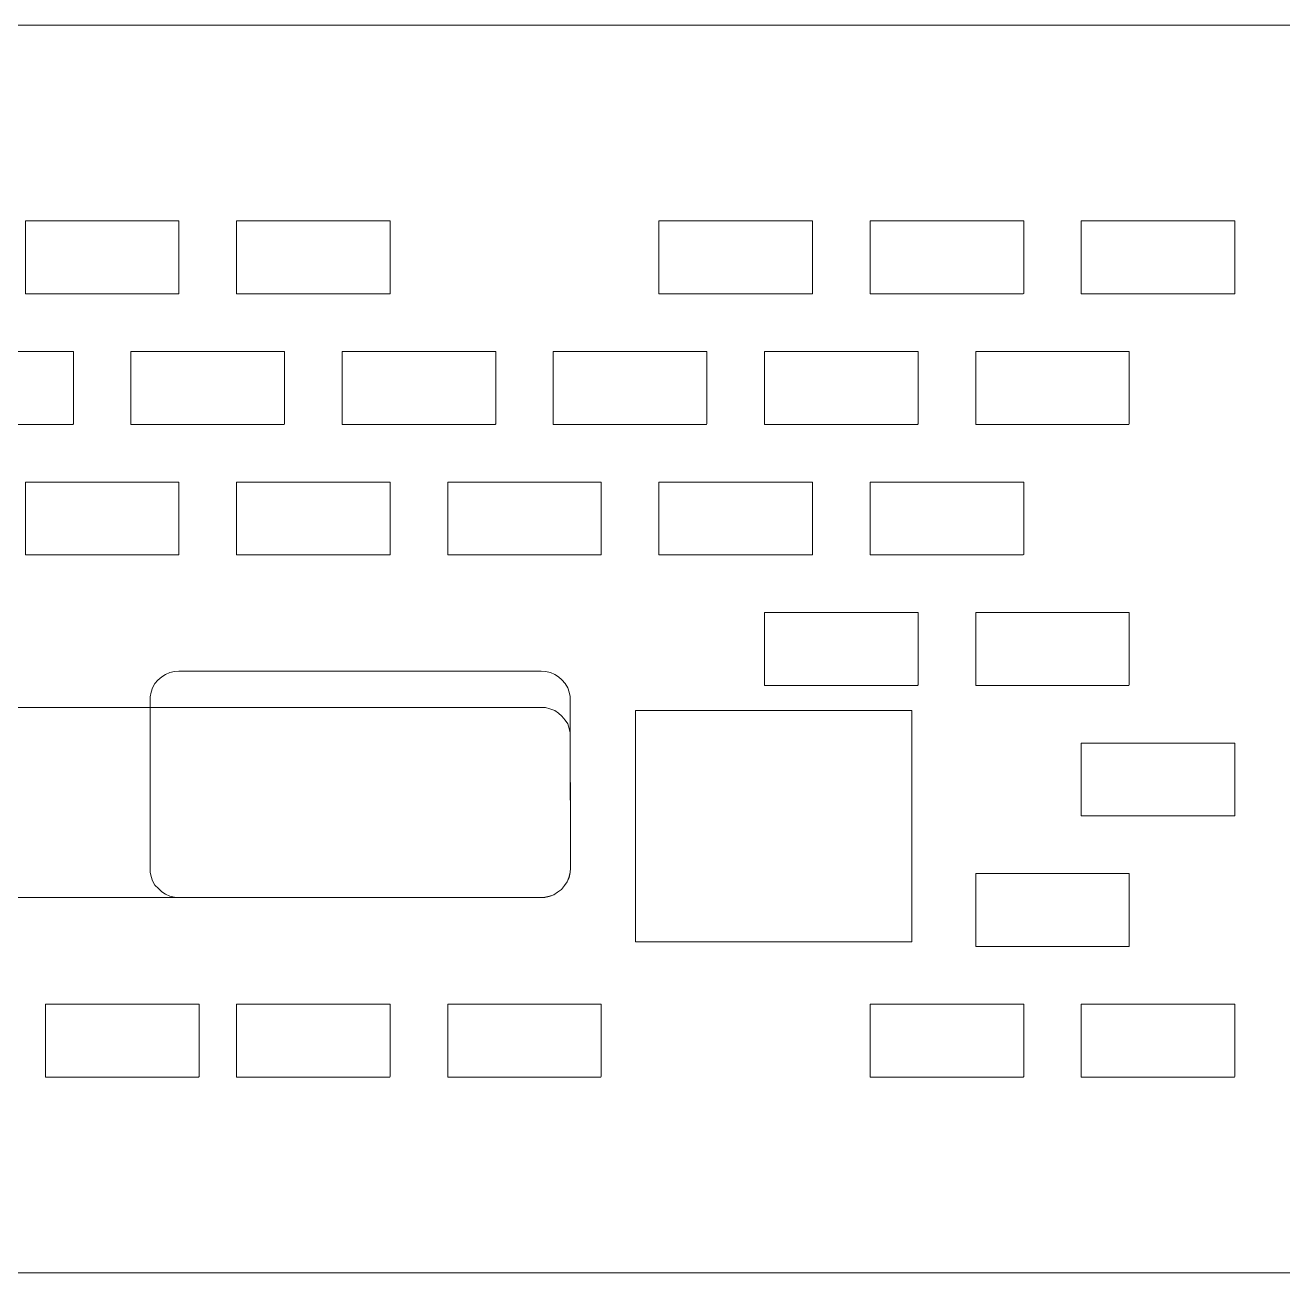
# Model space of a CAD drawing. Header units: millimetres. Extents: x -26 to 1265, y -860 to -429.
# Drawn here: x 232.5 to 298, y -494.5 to -429.5 of the extents above; entities that cross this region are included whole.
import ezdxf

# ---------------------------------------------------------------- set-up
doc = ezdxf.new("R2010")
doc.units = ezdxf.units.MM
doc.header["$MEASUREMENT"] = 0
doc.layers.add('layer 1', color=7, linetype='Continuous')

msp = doc.modelspace()

# ---------------------------------------------------------------- linework, layer by layer
at = {"layer": 'layer 1', "color": 7, "lineweight": 9, "true_color": 0xffffff}
for points, knots in [([(413.0125, -494.4875), (413.0125, -494.4875), (49.0125, -494.4875), (49.0125, -494.4875), (49.0125, -494.4875), (49.0125, -429.4875), (49.0125, -429.4875), (49.0125, -429.4875), (413.0125, -429.4875), (413.0125, -429.4875), (413.0125, -429.4875), (413.0125, -494.4875), (413.0125, -494.4875)], [0, 0, 0, 0, 0.25, 0.25, 0.25, 0.5, 0.5, 0.5, 0.75, 0.75, 0.75, 1, 1, 1, 1]), ([(240.4875, -443.4875), (240.4875, -443.4875), (240.5125, -443.4625), (240.5125, -443.4625), (240.5125, -443.4625), (240.5125, -439.6875), (240.5125, -439.6875), (240.5125, -439.6875), (240.4875, -439.6875), (240.4875, -439.6875), (240.4875, -439.6875), (232.5125, -439.6875), (232.5125, -439.6875), (232.5125, -439.6875), (232.5125, -443.4625), (232.5125, -443.4625), (232.5125, -443.4625), (232.5125, -443.4875), (232.5125, -443.4875), (232.5125, -443.4875), (240.4875, -443.4875), (240.4875, -443.4875)], [0, 0, 0, 0, 0.1428571, 0.1428571, 0.1428571, 0.2857143, 0.2857143, 0.2857143, 0.4285714, 0.4285714, 0.4285714, 0.5714286, 0.5714286, 0.5714286, 0.7142857, 0.7142857, 0.7142857, 0.8571429, 0.8571429, 0.8571429, 1, 1, 1, 1]), ([(251.4875, -443.4875), (251.4875, -443.4875), (251.5125, -443.4625), (251.5125, -443.4625), (251.5125, -443.4625), (251.5125, -439.6875), (251.5125, -439.6875), (251.5125, -439.6875), (251.4875, -439.6875), (251.4875, -439.6875), (251.4875, -439.6875), (243.5125, -439.6875), (243.5125, -439.6875), (243.5125, -439.6875), (243.5125, -443.4625), (243.5125, -443.4625), (243.5125, -443.4625), (243.5125, -443.4875), (243.5125, -443.4875), (243.5125, -443.4875), (251.4875, -443.4875), (251.4875, -443.4875)], [0, 0, 0, 0, 0.1428571, 0.1428571, 0.1428571, 0.2857143, 0.2857143, 0.2857143, 0.4285714, 0.4285714, 0.4285714, 0.5714286, 0.5714286, 0.5714286, 0.7142857, 0.7142857, 0.7142857, 0.8571429, 0.8571429, 0.8571429, 1, 1, 1, 1]), ([(273.4875, -443.4875), (273.4875, -443.4875), (273.5125, -443.4625), (273.5125, -443.4625), (273.5125, -443.4625), (273.5125, -439.6875), (273.5125, -439.6875), (273.5125, -439.6875), (273.4875, -439.6875), (273.4875, -439.6875), (273.4875, -439.6875), (265.5125, -439.6875), (265.5125, -439.6875), (265.5125, -439.6875), (265.5125, -443.4625), (265.5125, -443.4625), (265.5125, -443.4625), (265.5125, -443.4875), (265.5125, -443.4875), (265.5125, -443.4875), (273.4875, -443.4875), (273.4875, -443.4875)], [0, 0, 0, 0, 0.1428571, 0.1428571, 0.1428571, 0.2857143, 0.2857143, 0.2857143, 0.4285714, 0.4285714, 0.4285714, 0.5714286, 0.5714286, 0.5714286, 0.7142857, 0.7142857, 0.7142857, 0.8571429, 0.8571429, 0.8571429, 1, 1, 1, 1]), ([(284.4875, -443.4875), (284.4875, -443.4875), (284.5125, -443.4625), (284.5125, -443.4625), (284.5125, -443.4625), (284.5125, -439.6875), (284.5125, -439.6875), (284.5125, -439.6875), (284.4875, -439.6875), (284.4875, -439.6875), (284.4875, -439.6875), (276.5125, -439.6875), (276.5125, -439.6875), (276.5125, -439.6875), (276.5125, -443.4625), (276.5125, -443.4625), (276.5125, -443.4625), (276.5125, -443.4875), (276.5125, -443.4875), (276.5125, -443.4875), (284.4875, -443.4875), (284.4875, -443.4875)], [0, 0, 0, 0, 0.1428571, 0.1428571, 0.1428571, 0.2857143, 0.2857143, 0.2857143, 0.4285714, 0.4285714, 0.4285714, 0.5714286, 0.5714286, 0.5714286, 0.7142857, 0.7142857, 0.7142857, 0.8571429, 0.8571429, 0.8571429, 1, 1, 1, 1]), ([(295.5125, -439.6875), (295.5125, -439.6875), (295.4875, -439.6875), (295.4875, -439.6875), (295.4875, -439.6875), (287.5125, -439.6875), (287.5125, -439.6875), (287.5125, -439.6875), (287.5125, -443.4625), (287.5125, -443.4625), (287.5125, -443.4625), (287.5125, -443.4875), (287.5125, -443.4875), (287.5125, -443.4875), (295.4875, -443.4875), (295.4875, -443.4875), (295.4875, -443.4875), (295.5125, -443.4625), (295.5125, -443.4625), (295.5125, -443.4625), (295.5125, -439.6875), (295.5125, -439.6875)], [0, 0, 0, 0, 0.1428571, 0.1428571, 0.1428571, 0.2857143, 0.2857143, 0.2857143, 0.4285714, 0.4285714, 0.4285714, 0.5714286, 0.5714286, 0.5714286, 0.7142857, 0.7142857, 0.7142857, 0.8571429, 0.8571429, 0.8571429, 1, 1, 1, 1]), ([(227.0125, -446.4875), (227.0125, -446.4875), (227.0125, -446.4875), (227.0125, -446.4875), (227.0125, -446.4875), (227.0125, -450.2625), (227.0125, -450.2625), (227.0125, -450.2625), (227.0125, -450.2875), (227.0125, -450.2875), (227.0125, -450.2875), (234.9875, -450.2875), (234.9875, -450.2875), (234.9875, -450.2875), (235.0125, -450.2625), (235.0125, -450.2625), (235.0125, -450.2625), (235.0125, -446.4875), (235.0125, -446.4875), (235.0125, -446.4875), (227.0125, -446.4875), (227.0125, -446.4875)], [0, 0, 0, 0, 0.1428571, 0.1428571, 0.1428571, 0.2857143, 0.2857143, 0.2857143, 0.4285714, 0.4285714, 0.4285714, 0.5714286, 0.5714286, 0.5714286, 0.7142857, 0.7142857, 0.7142857, 0.8571429, 0.8571429, 0.8571429, 1, 1, 1, 1]), ([(238.0125, -446.4875), (238.0125, -446.4875), (238.0125, -446.4875), (238.0125, -446.4875), (238.0125, -446.4875), (238.0125, -450.2625), (238.0125, -450.2625), (238.0125, -450.2625), (238.0125, -450.2875), (238.0125, -450.2875), (238.0125, -450.2875), (245.9875, -450.2875), (245.9875, -450.2875), (245.9875, -450.2875), (246.0125, -450.2625), (246.0125, -450.2625), (246.0125, -450.2625), (246.0125, -446.4875), (246.0125, -446.4875), (246.0125, -446.4875), (238.0125, -446.4875), (238.0125, -446.4875)], [0, 0, 0, 0, 0.1428571, 0.1428571, 0.1428571, 0.2857143, 0.2857143, 0.2857143, 0.4285714, 0.4285714, 0.4285714, 0.5714286, 0.5714286, 0.5714286, 0.7142857, 0.7142857, 0.7142857, 0.8571429, 0.8571429, 0.8571429, 1, 1, 1, 1]), ([(249.0125, -446.4875), (249.0125, -446.4875), (249.0125, -446.4875), (249.0125, -446.4875), (249.0125, -446.4875), (249.0125, -450.2625), (249.0125, -450.2625), (249.0125, -450.2625), (249.0125, -450.2875), (249.0125, -450.2875), (249.0125, -450.2875), (256.9875, -450.2875), (256.9875, -450.2875), (256.9875, -450.2875), (257.0125, -450.2625), (257.0125, -450.2625), (257.0125, -450.2625), (257.0125, -446.4875), (257.0125, -446.4875), (257.0125, -446.4875), (249.0125, -446.4875), (249.0125, -446.4875)], [0, 0, 0, 0, 0.1428571, 0.1428571, 0.1428571, 0.2857143, 0.2857143, 0.2857143, 0.4285714, 0.4285714, 0.4285714, 0.5714286, 0.5714286, 0.5714286, 0.7142857, 0.7142857, 0.7142857, 0.8571429, 0.8571429, 0.8571429, 1, 1, 1, 1]), ([(260.0125, -446.4875), (260.0125, -446.4875), (260.0125, -446.4875), (260.0125, -446.4875), (260.0125, -446.4875), (260.0125, -450.2625), (260.0125, -450.2625), (260.0125, -450.2625), (260.0125, -450.2875), (260.0125, -450.2875), (260.0125, -450.2875), (267.9875, -450.2875), (267.9875, -450.2875), (267.9875, -450.2875), (268.0125, -450.2625), (268.0125, -450.2625), (268.0125, -450.2625), (268.0125, -446.4875), (268.0125, -446.4875), (268.0125, -446.4875), (260.0125, -446.4875), (260.0125, -446.4875)], [0, 0, 0, 0, 0.1428571, 0.1428571, 0.1428571, 0.2857143, 0.2857143, 0.2857143, 0.4285714, 0.4285714, 0.4285714, 0.5714286, 0.5714286, 0.5714286, 0.7142857, 0.7142857, 0.7142857, 0.8571429, 0.8571429, 0.8571429, 1, 1, 1, 1]), ([(271.0125, -446.4875), (271.0125, -446.4875), (271.0125, -446.4875), (271.0125, -446.4875), (271.0125, -446.4875), (271.0125, -450.2625), (271.0125, -450.2625), (271.0125, -450.2625), (271.0125, -450.2875), (271.0125, -450.2875), (271.0125, -450.2875), (278.9875, -450.2875), (278.9875, -450.2875), (278.9875, -450.2875), (279.0125, -450.2625), (279.0125, -450.2625), (279.0125, -450.2625), (279.0125, -446.4875), (279.0125, -446.4875), (279.0125, -446.4875), (271.0125, -446.4875), (271.0125, -446.4875)], [0, 0, 0, 0, 0.1428571, 0.1428571, 0.1428571, 0.2857143, 0.2857143, 0.2857143, 0.4285714, 0.4285714, 0.4285714, 0.5714286, 0.5714286, 0.5714286, 0.7142857, 0.7142857, 0.7142857, 0.8571429, 0.8571429, 0.8571429, 1, 1, 1, 1]), ([(282.0125, -446.4875), (282.0125, -446.4875), (282.0125, -446.4875), (282.0125, -446.4875), (282.0125, -446.4875), (282.0125, -450.2625), (282.0125, -450.2625), (282.0125, -450.2625), (282.0125, -450.2875), (282.0125, -450.2875), (282.0125, -450.2875), (289.9875, -450.2875), (289.9875, -450.2875), (289.9875, -450.2875), (290.0125, -450.2625), (290.0125, -450.2625), (290.0125, -450.2625), (290.0125, -446.4875), (290.0125, -446.4875), (290.0125, -446.4875), (282.0125, -446.4875), (282.0125, -446.4875)], [0, 0, 0, 0, 0.1428571, 0.1428571, 0.1428571, 0.2857143, 0.2857143, 0.2857143, 0.4285714, 0.4285714, 0.4285714, 0.5714286, 0.5714286, 0.5714286, 0.7142857, 0.7142857, 0.7142857, 0.8571429, 0.8571429, 0.8571429, 1, 1, 1, 1]), ([(240.5125, -453.2875), (240.5125, -453.2875), (240.4875, -453.2875), (240.4875, -453.2875), (240.4875, -453.2875), (232.5125, -453.2875), (232.5125, -453.2875), (232.5125, -453.2875), (232.5125, -457.0625), (232.5125, -457.0625), (232.5125, -457.0625), (232.5125, -457.0875), (232.5125, -457.0875), (232.5125, -457.0875), (240.4875, -457.0875), (240.4875, -457.0875), (240.4875, -457.0875), (240.5125, -457.0625), (240.5125, -457.0625), (240.5125, -457.0625), (240.5125, -453.2875), (240.5125, -453.2875)], [0, 0, 0, 0, 0.1428571, 0.1428571, 0.1428571, 0.2857143, 0.2857143, 0.2857143, 0.4285714, 0.4285714, 0.4285714, 0.5714286, 0.5714286, 0.5714286, 0.7142857, 0.7142857, 0.7142857, 0.8571429, 0.8571429, 0.8571429, 1, 1, 1, 1]), ([(243.5125, -453.2875), (243.5125, -453.2875), (243.5125, -457.0625), (243.5125, -457.0625), (243.5125, -457.0625), (243.5125, -457.0875), (243.5125, -457.0875), (243.5125, -457.0875), (251.4875, -457.0875), (251.4875, -457.0875), (251.4875, -457.0875), (251.5125, -457.0625), (251.5125, -457.0625), (251.5125, -457.0625), (251.5125, -453.2875), (251.5125, -453.2875), (251.5125, -453.2875), (251.4875, -453.2875), (251.4875, -453.2875), (251.4875, -453.2875), (243.5125, -453.2875), (243.5125, -453.2875)], [0, 0, 0, 0, 0.1428571, 0.1428571, 0.1428571, 0.2857143, 0.2857143, 0.2857143, 0.4285714, 0.4285714, 0.4285714, 0.5714286, 0.5714286, 0.5714286, 0.7142857, 0.7142857, 0.7142857, 0.8571429, 0.8571429, 0.8571429, 1, 1, 1, 1]), ([(254.5125, -453.2875), (254.5125, -453.2875), (254.5125, -457.0625), (254.5125, -457.0625), (254.5125, -457.0625), (254.5125, -457.0875), (254.5125, -457.0875), (254.5125, -457.0875), (262.4875, -457.0875), (262.4875, -457.0875), (262.4875, -457.0875), (262.5125, -457.0625), (262.5125, -457.0625), (262.5125, -457.0625), (262.5125, -453.2875), (262.5125, -453.2875), (262.5125, -453.2875), (262.4875, -453.2875), (262.4875, -453.2875), (262.4875, -453.2875), (254.5125, -453.2875), (254.5125, -453.2875)], [0, 0, 0, 0, 0.1428571, 0.1428571, 0.1428571, 0.2857143, 0.2857143, 0.2857143, 0.4285714, 0.4285714, 0.4285714, 0.5714286, 0.5714286, 0.5714286, 0.7142857, 0.7142857, 0.7142857, 0.8571429, 0.8571429, 0.8571429, 1, 1, 1, 1]), ([(265.5125, -457.0875), (265.5125, -457.0875), (273.4875, -457.0875), (273.4875, -457.0875), (273.4875, -457.0875), (273.5125, -457.0625), (273.5125, -457.0625), (273.5125, -457.0625), (273.5125, -453.2875), (273.5125, -453.2875), (273.5125, -453.2875), (273.4875, -453.2875), (273.4875, -453.2875), (273.4875, -453.2875), (265.5125, -453.2875), (265.5125, -453.2875), (265.5125, -453.2875), (265.5125, -457.0625), (265.5125, -457.0625), (265.5125, -457.0625), (265.5125, -457.0875), (265.5125, -457.0875)], [0, 0, 0, 0, 0.1428571, 0.1428571, 0.1428571, 0.2857143, 0.2857143, 0.2857143, 0.4285714, 0.4285714, 0.4285714, 0.5714286, 0.5714286, 0.5714286, 0.7142857, 0.7142857, 0.7142857, 0.8571429, 0.8571429, 0.8571429, 1, 1, 1, 1]), ([(276.5125, -457.0875), (276.5125, -457.0875), (284.4875, -457.0875), (284.4875, -457.0875), (284.4875, -457.0875), (284.5125, -457.0625), (284.5125, -457.0625), (284.5125, -457.0625), (284.5125, -453.2875), (284.5125, -453.2875), (284.5125, -453.2875), (284.4875, -453.2875), (284.4875, -453.2875), (284.4875, -453.2875), (276.5125, -453.2875), (276.5125, -453.2875), (276.5125, -453.2875), (276.5125, -457.0625), (276.5125, -457.0625), (276.5125, -457.0625), (276.5125, -457.0875), (276.5125, -457.0875)], [0, 0, 0, 0, 0.1428571, 0.1428571, 0.1428571, 0.2857143, 0.2857143, 0.2857143, 0.4285714, 0.4285714, 0.4285714, 0.5714286, 0.5714286, 0.5714286, 0.7142857, 0.7142857, 0.7142857, 0.8571429, 0.8571429, 0.8571429, 1, 1, 1, 1]), ([(278.9875, -463.8875), (278.9875, -463.8875), (279.0125, -463.8625), (279.0125, -463.8625), (279.0125, -463.8625), (279.0125, -460.0875), (279.0125, -460.0875), (279.0125, -460.0875), (271.0125, -460.0875), (271.0125, -460.0875), (271.0125, -460.0875), (271.0125, -460.0875), (271.0125, -460.0875), (271.0125, -460.0875), (271.0125, -463.8625), (271.0125, -463.8625), (271.0125, -463.8625), (271.0125, -463.8875), (271.0125, -463.8875), (271.0125, -463.8875), (278.9875, -463.8875), (278.9875, -463.8875)], [0, 0, 0, 0, 0.1428571, 0.1428571, 0.1428571, 0.2857143, 0.2857143, 0.2857143, 0.4285714, 0.4285714, 0.4285714, 0.5714286, 0.5714286, 0.5714286, 0.7142857, 0.7142857, 0.7142857, 0.8571429, 0.8571429, 0.8571429, 1, 1, 1, 1]), ([(282.0125, -463.8875), (282.0125, -463.8875), (289.9875, -463.8875), (289.9875, -463.8875), (289.9875, -463.8875), (290.0125, -463.8625), (290.0125, -463.8625), (290.0125, -463.8625), (290.0125, -460.0875), (290.0125, -460.0875), (290.0125, -460.0875), (282.0125, -460.0875), (282.0125, -460.0875), (282.0125, -460.0875), (282.0125, -460.0875), (282.0125, -460.0875), (282.0125, -460.0875), (282.0125, -463.8625), (282.0125, -463.8625), (282.0125, -463.8625), (282.0125, -463.8875), (282.0125, -463.8875)], [0, 0, 0, 0, 0.1428571, 0.1428571, 0.1428571, 0.2857143, 0.2857143, 0.2857143, 0.4285714, 0.4285714, 0.4285714, 0.5714286, 0.5714286, 0.5714286, 0.7142857, 0.7142857, 0.7142857, 0.8571429, 0.8571429, 0.8571429, 1, 1, 1, 1]), ([(240.5125, -463.1375), (240.5125, -463.1375), (240.2875, -463.1625), (240.2875, -463.1625), (240.2875, -463.1625), (240.0375, -463.2125), (240.0375, -463.2125), (240.0375, -463.2125), (239.8125, -463.3125), (239.8125, -463.3125), (239.8125, -463.3125), (239.6125, -463.4375), (239.6125, -463.4375), (239.6125, -463.4375), (239.4125, -463.6125), (239.4125, -463.6125), (239.4125, -463.6125), (239.2625, -463.7875), (239.2625, -463.7875), (239.2625, -463.7875), (239.1375, -464.0125), (239.1375, -464.0125), (239.1375, -464.0125), (239.0625, -464.2375), (239.0625, -464.2375), (239.0625, -464.2375), (239.0125, -464.4875), (239.0125, -464.4875), (239.0125, -464.4875), (239.0125, -464.6625), (239.0125, -464.6625), (239.0125, -464.6625), (239.0125, -473.6125), (239.0125, -473.6125), (239.0125, -473.6125), (239.0625, -473.8375), (239.0625, -473.8375), (239.0625, -473.8375), (239.1375, -474.0625), (239.1375, -474.0625), (239.1375, -474.0625), (239.2625, -474.2875), (239.2625, -474.2875), (239.2625, -474.2875), (239.4375, -474.4625), (239.4375, -474.4625), (239.4375, -474.4625), (239.6125, -474.6375), (239.6125, -474.6375), (239.6125, -474.6375), (239.8125, -474.7625), (239.8125, -474.7625), (239.8125, -474.7625), (240.0375, -474.8625), (240.0375, -474.8625), (240.0375, -474.8625), (240.2875, -474.9125), (240.2875, -474.9125), (240.2875, -474.9125), (240.5125, -474.9375), (240.5125, -474.9375), (240.5125, -474.9375), (259.5625, -474.9125), (259.5625, -474.9125), (259.5625, -474.9125), (259.8125, -474.8625), (259.8125, -474.8625), (259.8125, -474.8625), (260.0375, -474.7875), (260.0375, -474.7875), (260.0375, -474.7875), (260.2375, -474.6625), (260.2375, -474.6625), (260.2375, -474.6625), (260.4375, -474.5125), (260.4375, -474.5125), (260.4375, -474.5125), (260.5875, -474.3125), (260.5875, -474.3125), (260.5875, -474.3125), (260.7375, -474.1125), (260.7375, -474.1125), (260.7375, -474.1125), (260.8375, -473.8875), (260.8375, -473.8875), (260.8375, -473.8875), (260.8875, -473.6375), (260.8875, -473.6375), (260.8875, -473.6375), (260.9125, -473.4125), (260.9125, -473.4125), (260.9125, -473.4125), (260.8875, -464.4625), (260.8875, -464.4625), (260.8875, -464.4625), (260.8375, -464.2375), (260.8375, -464.2375), (260.8375, -464.2375), (260.7625, -464.0125), (260.7625, -464.0125), (260.7625, -464.0125), (260.6375, -463.7875), (260.6375, -463.7875), (260.6375, -463.7875), (260.4625, -463.5875), (260.4625, -463.5875), (260.4625, -463.5875), (260.2875, -463.4375), (260.2875, -463.4375), (260.2875, -463.4375), (260.0875, -463.3125), (260.0875, -463.3125), (260.0875, -463.3125), (259.8625, -463.2125), (259.8625, -463.2125), (259.8625, -463.2125), (259.6125, -463.1625), (259.6125, -463.1625), (259.6125, -463.1625), (259.3875, -463.1375), (259.3875, -463.1375), (259.3875, -463.1375), (240.5125, -463.1375), (240.5125, -463.1375)], [0, 0, 0, 0, 0.0243902, 0.0243902, 0.0243902, 0.0487805, 0.0487805, 0.0487805, 0.0731707, 0.0731707, 0.0731707, 0.097561, 0.097561, 0.097561, 0.1219512, 0.1219512, 0.1219512, 0.1463415, 0.1463415, 0.1463415, 0.1707317, 0.1707317, 0.1707317, 0.195122, 0.195122, 0.195122, 0.2195122, 0.2195122, 0.2195122, 0.2439024, 0.2439024, 0.2439024, 0.2682927, 0.2682927, 0.2682927, 0.2926829, 0.2926829, 0.2926829, 0.3170732, 0.3170732, 0.3170732, 0.3414634, 0.3414634, 0.3414634, 0.3658537, 0.3658537, 0.3658537, 0.3902439, 0.3902439, 0.3902439, 0.4146341, 0.4146341, 0.4146341, 0.4390244, 0.4390244, 0.4390244, 0.4634146, 0.4634146, 0.4634146, 0.4878049, 0.4878049, 0.4878049, 0.5121951, 0.5121951, 0.5121951, 0.5365854, 0.5365854, 0.5365854, 0.5609756, 0.5609756, 0.5609756, 0.5853659, 0.5853659, 0.5853659, 0.6097561, 0.6097561, 0.6097561, 0.6341463, 0.6341463, 0.6341463, 0.6585366, 0.6585366, 0.6585366, 0.6829268, 0.6829268, 0.6829268, 0.7073171, 0.7073171, 0.7073171, 0.7317073, 0.7317073, 0.7317073, 0.7560976, 0.7560976, 0.7560976, 0.7804878, 0.7804878, 0.7804878, 0.804878, 0.804878, 0.804878, 0.8292683, 0.8292683, 0.8292683, 0.8536585, 0.8536585, 0.8536585, 0.8780488, 0.8780488, 0.8780488, 0.902439, 0.902439, 0.902439, 0.9268293, 0.9268293, 0.9268293, 0.9512195, 0.9512195, 0.9512195, 0.9756098, 0.9756098, 0.9756098, 1, 1, 1, 1]), ([(259.3625, -465.0375), (259.3625, -465.0375), (190.4125, -465.0375), (190.4125, -465.0375), (190.4125, -465.0375), (190.1624, -465.0875), (190.1624, -465.0875), (190.1624, -465.0875), (189.9375, -465.1625), (189.9375, -465.1625), (189.9375, -465.1625), (189.7375, -465.2875), (189.7375, -465.2875), (189.7375, -465.2875), (189.5375, -465.4625), (189.5375, -465.4625), (189.5375, -465.4625), (189.3875, -465.6375), (189.3875, -465.6375), (189.3875, -465.6375), (189.2375, -465.8375), (189.2375, -465.8375), (189.2375, -465.8375), (189.1375, -466.0625), (189.1375, -466.0625), (189.1375, -466.0625), (189.0875, -466.3125), (189.0875, -466.3125), (189.0875, -466.3125), (189.0625, -466.5625), (189.0625, -466.5625), (189.0625, -466.5625), (189.0875, -473.5875), (189.0875, -473.5875), (189.0875, -473.5875), (189.1375, -473.8375), (189.1375, -473.8375), (189.1375, -473.8375), (189.2125, -474.0625), (189.2125, -474.0625), (189.2125, -474.0625), (189.3375, -474.2875), (189.3375, -474.2875), (189.3375, -474.2875), (189.4875, -474.4625), (189.4875, -474.4625), (189.4875, -474.4625), (189.6875, -474.6375), (189.6875, -474.6375), (189.6875, -474.6375), (189.8875, -474.7625), (189.8875, -474.7625), (189.8875, -474.7625), (190.1125, -474.8625), (190.1125, -474.8625), (190.1125, -474.8625), (190.3624, -474.9125), (190.3624, -474.9125), (190.3624, -474.9125), (190.6125, -474.9375), (190.6125, -474.9375), (190.6125, -474.9375), (259.5625, -474.9375), (259.5625, -474.9375), (259.5625, -474.9375), (259.7875, -474.8875), (259.7875, -474.8875), (259.7875, -474.8875), (260.0375, -474.7875), (260.0375, -474.7875), (260.0375, -474.7875), (260.2375, -474.6625), (260.2375, -474.6625), (260.2375, -474.6625), (260.4375, -474.5125), (260.4375, -474.5125), (260.4375, -474.5125), (260.5875, -474.3125), (260.5875, -474.3125), (260.5875, -474.3125), (260.7375, -474.1125), (260.7375, -474.1125), (260.7375, -474.1125), (260.8125, -473.8875), (260.8125, -473.8875), (260.8125, -473.8875), (260.8875, -473.6375), (260.8875, -473.6375), (260.8875, -473.6375), (260.9125, -473.4125), (260.9125, -473.4125), (260.9125, -473.4125), (260.8875, -466.3625), (260.8875, -466.3625), (260.8875, -466.3625), (260.8375, -466.1375), (260.8375, -466.1375), (260.8375, -466.1375), (260.7625, -465.8875), (260.7625, -465.8875), (260.7625, -465.8875), (260.6375, -465.6875), (260.6375, -465.6875), (260.6375, -465.6875), (260.4625, -465.4875), (260.4625, -465.4875), (260.4625, -465.4875), (260.2875, -465.3375), (260.2875, -465.3375), (260.2875, -465.3375), (260.0875, -465.1875), (260.0875, -465.1875), (260.0875, -465.1875), (259.8375, -465.1125), (259.8375, -465.1125), (259.8375, -465.1125), (259.6125, -465.0375), (259.6125, -465.0375), (259.6125, -465.0375), (259.5875, -465.0375), (259.5875, -465.0375), (259.5875, -465.0375), (259.3625, -465.0375), (259.3625, -465.0375)], [0, 0, 0, 0, 0.0243902, 0.0243902, 0.0243902, 0.0487805, 0.0487805, 0.0487805, 0.0731707, 0.0731707, 0.0731707, 0.097561, 0.097561, 0.097561, 0.1219512, 0.1219512, 0.1219512, 0.1463415, 0.1463415, 0.1463415, 0.1707317, 0.1707317, 0.1707317, 0.195122, 0.195122, 0.195122, 0.2195122, 0.2195122, 0.2195122, 0.2439024, 0.2439024, 0.2439024, 0.2682927, 0.2682927, 0.2682927, 0.2926829, 0.2926829, 0.2926829, 0.3170732, 0.3170732, 0.3170732, 0.3414634, 0.3414634, 0.3414634, 0.3658537, 0.3658537, 0.3658537, 0.3902439, 0.3902439, 0.3902439, 0.4146341, 0.4146341, 0.4146341, 0.4390244, 0.4390244, 0.4390244, 0.4634146, 0.4634146, 0.4634146, 0.4878049, 0.4878049, 0.4878049, 0.5121951, 0.5121951, 0.5121951, 0.5365854, 0.5365854, 0.5365854, 0.5609756, 0.5609756, 0.5609756, 0.5853659, 0.5853659, 0.5853659, 0.6097561, 0.6097561, 0.6097561, 0.6341463, 0.6341463, 0.6341463, 0.6585366, 0.6585366, 0.6585366, 0.6829268, 0.6829268, 0.6829268, 0.7073171, 0.7073171, 0.7073171, 0.7317073, 0.7317073, 0.7317073, 0.7560976, 0.7560976, 0.7560976, 0.7804878, 0.7804878, 0.7804878, 0.804878, 0.804878, 0.804878, 0.8292683, 0.8292683, 0.8292683, 0.8536585, 0.8536585, 0.8536585, 0.8780488, 0.8780488, 0.8780488, 0.902439, 0.902439, 0.902439, 0.9268293, 0.9268293, 0.9268293, 0.9512195, 0.9512195, 0.9512195, 0.9756098, 0.9756098, 0.9756098, 1, 1, 1, 1]), ([(264.2875, -465.1875), (264.2875, -465.1875), (264.2875, -477.2375), (264.2875, -477.2375), (264.2875, -477.2375), (278.6875, -477.2375), (278.6875, -477.2375), (278.6875, -477.2375), (278.6875, -465.1875), (278.6875, -465.1875), (278.6875, -465.1875), (264.2875, -465.1875), (264.2875, -465.1875)], [0, 0, 0, 0, 0.25, 0.25, 0.25, 0.5, 0.5, 0.5, 0.75, 0.75, 0.75, 1, 1, 1, 1]), ([(287.5125, -470.6625), (287.5125, -470.6625), (287.5125, -470.6875), (287.5125, -470.6875), (287.5125, -470.6875), (295.4875, -470.6875), (295.4875, -470.6875), (295.4875, -470.6875), (295.5125, -470.6625), (295.5125, -470.6625), (295.5125, -470.6625), (295.5125, -466.8875), (295.5125, -466.8875), (295.5125, -466.8875), (295.4875, -466.8875), (295.4875, -466.8875), (295.4875, -466.8875), (287.5125, -466.8875), (287.5125, -466.8875), (287.5125, -466.8875), (287.5125, -470.6625), (287.5125, -470.6625)], [0, 0, 0, 0, 0.1428571, 0.1428571, 0.1428571, 0.2857143, 0.2857143, 0.2857143, 0.4285714, 0.4285714, 0.4285714, 0.5714286, 0.5714286, 0.5714286, 0.7142857, 0.7142857, 0.7142857, 0.8571429, 0.8571429, 0.8571429, 1, 1, 1, 1]), ([(282.0125, -473.6875), (282.0125, -473.6875), (282.0125, -473.6875), (282.0125, -473.6875), (282.0125, -473.6875), (282.0125, -477.4625), (282.0125, -477.4625), (282.0125, -477.4625), (282.0125, -477.4875), (282.0125, -477.4875), (282.0125, -477.4875), (289.9875, -477.4875), (289.9875, -477.4875), (289.9875, -477.4875), (290.0125, -477.4625), (290.0125, -477.4625), (290.0125, -477.4625), (290.0125, -473.6875), (290.0125, -473.6875), (290.0125, -473.6875), (282.0125, -473.6875), (282.0125, -473.6875)], [0, 0, 0, 0, 0.1428571, 0.1428571, 0.1428571, 0.2857143, 0.2857143, 0.2857143, 0.4285714, 0.4285714, 0.4285714, 0.5714286, 0.5714286, 0.5714286, 0.7142857, 0.7142857, 0.7142857, 0.8571429, 0.8571429, 0.8571429, 1, 1, 1, 1]), ([(241.5625, -480.4875), (241.5625, -480.4875), (241.5375, -480.4875), (241.5375, -480.4875), (241.5375, -480.4875), (233.5625, -480.4875), (233.5625, -480.4875), (233.5625, -480.4875), (233.5625, -484.2625), (233.5625, -484.2625), (233.5625, -484.2625), (233.5625, -484.2875), (233.5625, -484.2875), (233.5625, -484.2875), (241.5375, -484.2875), (241.5375, -484.2875), (241.5375, -484.2875), (241.5625, -484.2625), (241.5625, -484.2625), (241.5625, -484.2625), (241.5625, -480.4875), (241.5625, -480.4875)], [0, 0, 0, 0, 0.1428571, 0.1428571, 0.1428571, 0.2857143, 0.2857143, 0.2857143, 0.4285714, 0.4285714, 0.4285714, 0.5714286, 0.5714286, 0.5714286, 0.7142857, 0.7142857, 0.7142857, 0.8571429, 0.8571429, 0.8571429, 1, 1, 1, 1]), ([(251.5125, -480.4875), (251.5125, -480.4875), (251.4875, -480.4875), (251.4875, -480.4875), (251.4875, -480.4875), (243.5125, -480.4875), (243.5125, -480.4875), (243.5125, -480.4875), (243.5125, -484.2625), (243.5125, -484.2625), (243.5125, -484.2625), (243.5125, -484.2875), (243.5125, -484.2875), (243.5125, -484.2875), (251.4875, -484.2875), (251.4875, -484.2875), (251.4875, -484.2875), (251.5125, -484.2625), (251.5125, -484.2625), (251.5125, -484.2625), (251.5125, -480.4875), (251.5125, -480.4875)], [0, 0, 0, 0, 0.1428571, 0.1428571, 0.1428571, 0.2857143, 0.2857143, 0.2857143, 0.4285714, 0.4285714, 0.4285714, 0.5714286, 0.5714286, 0.5714286, 0.7142857, 0.7142857, 0.7142857, 0.8571429, 0.8571429, 0.8571429, 1, 1, 1, 1]), ([(262.4875, -480.4875), (262.4875, -480.4875), (254.5125, -480.4875), (254.5125, -480.4875), (254.5125, -480.4875), (254.5125, -484.2625), (254.5125, -484.2625), (254.5125, -484.2625), (254.5125, -484.2875), (254.5125, -484.2875), (254.5125, -484.2875), (262.4875, -484.2875), (262.4875, -484.2875), (262.4875, -484.2875), (262.5125, -484.2625), (262.5125, -484.2625), (262.5125, -484.2625), (262.5125, -480.4875), (262.5125, -480.4875), (262.5125, -480.4875), (262.4875, -480.4875), (262.4875, -480.4875)], [0, 0, 0, 0, 0.1428571, 0.1428571, 0.1428571, 0.2857143, 0.2857143, 0.2857143, 0.4285714, 0.4285714, 0.4285714, 0.5714286, 0.5714286, 0.5714286, 0.7142857, 0.7142857, 0.7142857, 0.8571429, 0.8571429, 0.8571429, 1, 1, 1, 1]), ([(276.5125, -480.4875), (276.5125, -480.4875), (276.5125, -484.2625), (276.5125, -484.2625), (276.5125, -484.2625), (276.5125, -484.2875), (276.5125, -484.2875), (276.5125, -484.2875), (284.4875, -484.2875), (284.4875, -484.2875), (284.4875, -484.2875), (284.5125, -484.2625), (284.5125, -484.2625), (284.5125, -484.2625), (284.5125, -480.4875), (284.5125, -480.4875), (284.5125, -480.4875), (284.4875, -480.4875), (284.4875, -480.4875), (284.4875, -480.4875), (276.5125, -480.4875), (276.5125, -480.4875)], [0, 0, 0, 0, 0.1428571, 0.1428571, 0.1428571, 0.2857143, 0.2857143, 0.2857143, 0.4285714, 0.4285714, 0.4285714, 0.5714286, 0.5714286, 0.5714286, 0.7142857, 0.7142857, 0.7142857, 0.8571429, 0.8571429, 0.8571429, 1, 1, 1, 1]), ([(287.5125, -484.2625), (287.5125, -484.2625), (287.5125, -484.2875), (287.5125, -484.2875), (287.5125, -484.2875), (295.4875, -484.2875), (295.4875, -484.2875), (295.4875, -484.2875), (295.5125, -484.2625), (295.5125, -484.2625), (295.5125, -484.2625), (295.5125, -480.4875), (295.5125, -480.4875), (295.5125, -480.4875), (295.4875, -480.4875), (295.4875, -480.4875), (295.4875, -480.4875), (287.5125, -480.4875), (287.5125, -480.4875), (287.5125, -480.4875), (287.5125, -484.2625), (287.5125, -484.2625)], [0, 0, 0, 0, 0.1428571, 0.1428571, 0.1428571, 0.2857143, 0.2857143, 0.2857143, 0.4285714, 0.4285714, 0.4285714, 0.5714286, 0.5714286, 0.5714286, 0.7142857, 0.7142857, 0.7142857, 0.8571429, 0.8571429, 0.8571429, 1, 1, 1, 1])]:
    msp.add_open_spline(points, degree=3, knots=knots, dxfattribs=at)

doc.saveas('drawing.dxf')
